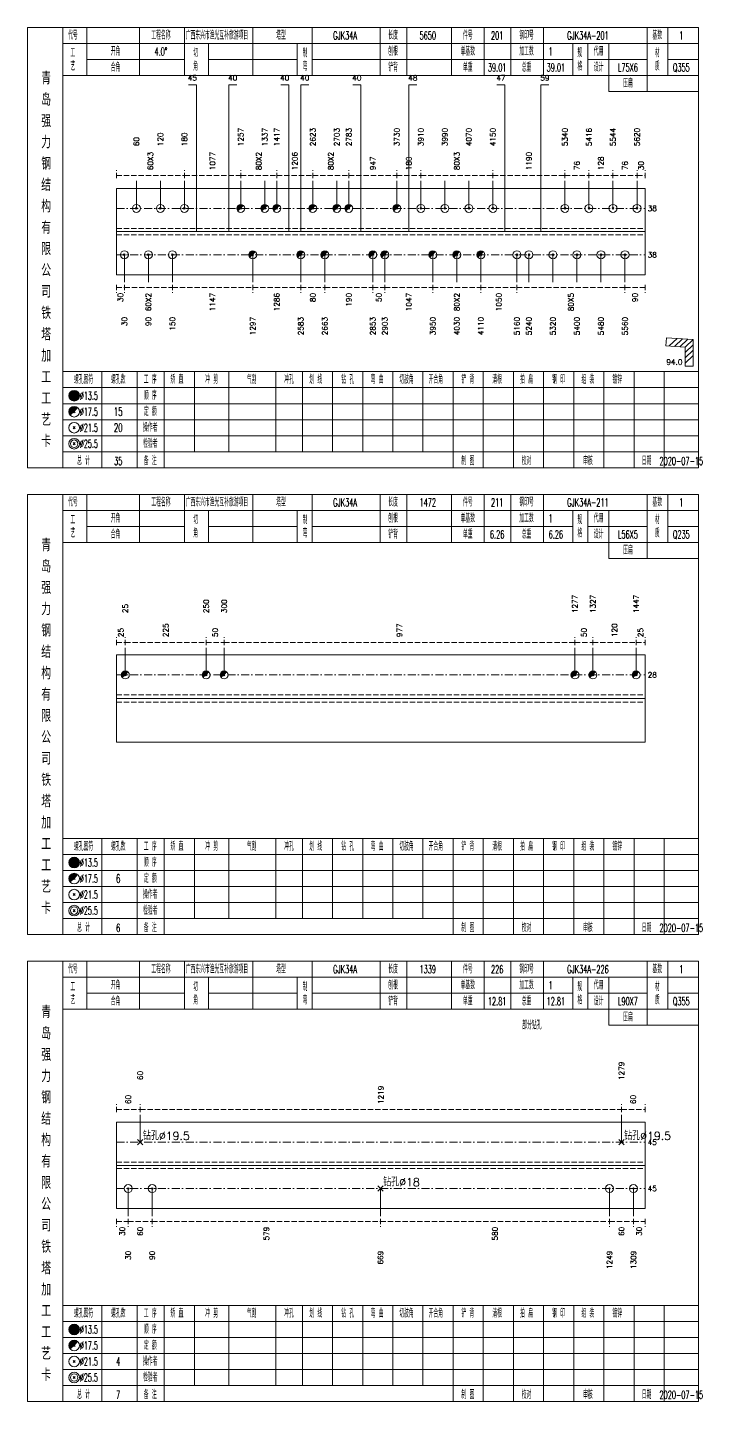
# Model space of a CAD drawing. Extents: x 0 to 2606, y -377 to 6479.
# Drawn here: x 523 to 776, y 5950 to 6465 of the extents above; entities that cross this region are included whole.
import ezdxf
from ezdxf.enums import TextEntityAlignment as Align

# ---------------------------------------------------------------- set-up
doc = ezdxf.new("R2010")
doc.units = 0
doc.header["$MEASUREMENT"] = 0
doc.linetypes.add('一点画线', pattern=[5.2, 3, -1, 0.2, -1])
doc.linetypes.add('虚线', pattern=[2.75, 2, -0.75])
doc.layers.get('0').update_dxf_attribs({"linetype": 'CONTINUOUS', "lineweight": 25})
for name, color, linetype, lineweight in [('1', 7, 'CONTINUOUS', 25), ('2', 7, 'CONTINUOUS', 25), ('4', 7, 'CONTINUOUS', 25)]:
    doc.layers.add(name, color=color, linetype=linetype, lineweight=lineweight)
doc.styles.get("Standard").update_dxf_attribs({"font": 'simplex.shx', "width": 0.7, "height": 3, "bigfont": 'gbhzfs.shx'})

msp = doc.modelspace()

# ---------------------------------------------------------------- linework, layer by layer
at = {"color": 8, "linetype": '虚线', "lineweight": 9}
for p, q in [((556.1, 6408.5), (556.1, 6411.5)), ((556.1, 6409.5), (581.6, 6409.5)), ((581.6, 6408.5), (581.6, 6411.5)), ((581.6, 6408.5), (581.6, 6411.5)), ((581.6, 6409.5), (602.7, 6409.5)), ((602.7, 6408.5), (602.7, 6411.5)), ((602.7, 6408.5), (602.7, 6411.5)), ((602.7, 6409.5), (616.2, 6409.5)), ((616.2, 6408.5), (616.2, 6411.5)), ((616.2, 6408.5), (616.2, 6411.5)), ((616.2, 6409.5), (629.7, 6409.5)), ((629.7, 6408.5), (629.7, 6411.5)), ((629.7, 6408.5), (629.7, 6411.5)), ((629.7, 6409.5), (643.2, 6409.5)), ((643.2, 6408.5), (643.2, 6411.5)), ((643.2, 6408.5), (643.2, 6411.5)), ((643.2, 6409.5), (661.2, 6409.5)), ((661.2, 6408.5), (661.2, 6411.5)), ((661.2, 6408.5), (661.2, 6411.5)), ((661.2, 6409.5), (670.2, 6409.5)), ((670.2, 6408.5), (670.2, 6411.5)), ((670.2, 6408.5), (670.2, 6411.5)), ((670.2, 6409.5), (697.2, 6409.5)), ((697.2, 6408.5), (697.2, 6411.5)), ((697.2, 6408.5), (697.2, 6411.5)), ((697.2, 6409.5), (724.2, 6409.5)), ((724.2, 6408.5), (724.2, 6411.5)), ((724.2, 6408.5), (724.2, 6411.5)), ((724.2, 6409.5), (733.2, 6409.5)), ((733.2, 6408.5), (733.2, 6411.5)), ((733.2, 6408.5), (733.2, 6411.5)), ((733.2, 6409.5), (742.2, 6409.5)), ((742.2, 6408.5), (742.2, 6411.5)), ((742.2, 6408.5), (742.2, 6411.5)), ((742.2, 6409.5), (751.2, 6409.5)), ((751.2, 6408.5), (751.2, 6411.5)), ((751.2, 6408.5), (751.2, 6411.5)), ((751.2, 6409.5), (754.2, 6409.5)), ((754.2, 6408.5), (754.2, 6411.5)), ((556.1, 6368.5), (556.1, 6365.5)), ((556.1, 6367.5), (559.1, 6367.5)), ((559.1, 6368.5), (559.1, 6365.5)), ((559.1, 6368.5), (559.1, 6365.5)), ((559.1, 6367.5), (577.1, 6367.5)), ((577.1, 6368.5), (577.1, 6365.5)), ((577.1, 6368.5), (577.1, 6365.5)), ((577.1, 6367.5), (607.2, 6367.5)), ((607.2, 6368.5), (607.2, 6365.5)), ((607.2, 6368.5), (607.2, 6365.5)), ((607.2, 6367.5), (625.2, 6367.5)), ((625.2, 6368.5), (625.2, 6365.5)), ((625.2, 6368.5), (625.2, 6365.5)), ((625.2, 6367.5), (634.2, 6367.5)), ((634.2, 6368.5), (634.2, 6365.5)), ((634.2, 6368.5), (634.2, 6365.5)), ((634.2, 6367.5), (652.2, 6367.5)), ((652.2, 6368.5), (652.2, 6365.5)), ((652.2, 6368.5), (652.2, 6365.5)), ((652.2, 6367.5), (656.7, 6367.5)), ((656.7, 6368.5), (656.7, 6365.5)), ((656.7, 6368.5), (656.7, 6365.5)), ((656.7, 6367.5), (674.7, 6367.5)), ((674.7, 6368.5), (674.7, 6365.5)), ((674.7, 6368.5), (674.7, 6365.5)), ((674.7, 6367.5), (692.7, 6367.5)), ((692.7, 6368.5), (692.7, 6365.5)), ((692.7, 6368.5), (692.7, 6365.5)), ((692.7, 6367.5), (706.2, 6367.5)), ((706.2, 6368.5), (706.2, 6365.5)), ((706.2, 6368.5), (706.2, 6365.5)), ((706.2, 6367.5), (746.7, 6367.5)), ((746.7, 6368.5), (746.7, 6365.5)), ((746.7, 6368.5), (746.7, 6365.5)), ((746.7, 6367.5), (754.2, 6367.5)), ((754.2, 6368.5), (754.2, 6365.5)), ((556.1, 6233.5), (556.1, 6236.5)), ((556.1, 6234.5), (559.46, 6234.5)), ((559.46, 6233.5), (559.46, 6236.5)), ((559.46, 6233.5), (559.46, 6236.5)), ((559.46, 6234.5), (589.74, 6234.5)), ((589.74, 6233.5), (589.74, 6236.5)), ((589.74, 6233.5), (589.74, 6236.5)), ((589.74, 6234.5), (596.47, 6234.5)), ((596.47, 6233.5), (596.47, 6236.5)), ((596.47, 6233.5), (596.47, 6236.5)), ((596.47, 6234.5), (727.96, 6234.5)), ((727.96, 6233.5), (727.96, 6236.5)), ((727.96, 6233.5), (727.96, 6236.5)), ((727.96, 6234.5), (734.69, 6234.5)), ((734.69, 6233.5), (734.69, 6236.5)), ((734.69, 6233.5), (734.69, 6236.5)), ((734.69, 6234.5), (750.84, 6234.5)), ((750.84, 6233.5), (750.84, 6236.5)), ((750.84, 6233.5), (750.84, 6236.5)), ((750.84, 6234.5), (754.2, 6234.5)), ((754.2, 6233.5), (754.2, 6236.5)), ((556.1, 6058.5), (556.1, 6061.5)), ((556.1, 6059.5), (565.04, 6059.5)), ((565.04, 6058.5), (565.04, 6061.5)), ((565.04, 6058.5), (565.04, 6061.5)), ((565.04, 6059.5), (745.38, 6059.5)), ((745.38, 6058.5), (745.38, 6061.5)), ((745.38, 6058.5), (745.38, 6061.5)), ((745.38, 6059.5), (754.2, 6059.5)), ((754.2, 6058.5), (754.2, 6061.5)), ((556.1, 6018.5), (556.1, 6015.5)), ((556.1, 6017.5), (560.54, 6017.5)), ((560.54, 6018.5), (560.54, 6015.5)), ((560.54, 6018.5), (560.54, 6015.5)), ((560.54, 6017.5), (569.54, 6017.5)), ((569.54, 6018.5), (569.54, 6015.5)), ((569.54, 6018.5), (569.54, 6015.5)), ((569.54, 6017.5), (655.08, 6017.5)), ((655.08, 6018.5), (655.08, 6015.5)), ((655.08, 6018.5), (655.08, 6015.5)), ((655.08, 6017.5), (740.88, 6017.5)), ((740.88, 6018.5), (740.88, 6015.5)), ((740.88, 6018.5), (740.88, 6015.5)), ((740.88, 6017.5), (749.88, 6017.5)), ((749.88, 6018.5), (749.88, 6015.5)), ((749.88, 6018.5), (749.88, 6015.5)), ((749.88, 6017.5), (754.2, 6017.5)), ((754.2, 6018.5), (754.2, 6015.5))]:
    msp.add_line(p, q, dxfattribs=at)
at = {"color": 7, "linetype": 'Continuous', "lineweight": 13}
for p, q in [((563.6, 6397.2), (563.6, 6407.5)), ((572.6, 6397.2), (572.6, 6407.5)), ((581.6, 6397.2), (581.6, 6407.5)), ((602.7, 6397.2), (602.7, 6407.5)), ((611.7, 6397.2), (611.7, 6407.5)), ((616.2, 6397.2), (616.2, 6407.5)), ((629.7, 6397.2), (629.7, 6407.5)), ((638.7, 6397.2), (638.7, 6407.5)), ((643.2, 6397.2), (643.2, 6407.5)), ((661.2, 6397.2), (661.2, 6407.5)), ((670.2, 6397.2), (670.2, 6407.5)), ((679.2, 6397.2), (679.2, 6407.5)), ((688.2, 6397.2), (688.2, 6407.5)), ((697.2, 6397.2), (697.2, 6407.5)), ((724.2, 6397.2), (724.2, 6407.5)), ((733.2, 6397.2), (733.2, 6407.5)), ((742.2, 6397.2), (742.2, 6407.5)), ((751.2, 6397.2), (751.2, 6407.5)), ((563.3, 6396.9), (563.9, 6397.5)), ((563.9, 6396.9), (563.3, 6397.5)), ((572.3, 6396.9), (572.9, 6397.5)), ((572.9, 6396.9), (572.3, 6397.5)), ((581.3, 6396.9), (581.9, 6397.5)), ((581.9, 6396.9), (581.3, 6397.5)), ((669.9, 6396.9), (670.5, 6397.5)), ((670.5, 6396.9), (669.9, 6397.5)), ((678.9, 6396.9), (679.5, 6397.5)), ((679.5, 6396.9), (678.9, 6397.5)), ((687.9, 6396.9), (688.5, 6397.5)), ((688.5, 6396.9), (687.9, 6397.5)), ((696.9, 6396.9), (697.5, 6397.5)), ((697.5, 6396.9), (696.9, 6397.5)), ((723.9, 6396.9), (724.5, 6397.5)), ((724.5, 6396.9), (723.9, 6397.5)), ((732.9, 6396.9), (733.5, 6397.5)), ((733.5, 6396.9), (732.9, 6397.5)), ((741.9, 6396.9), (742.5, 6397.5)), ((742.5, 6396.9), (741.9, 6397.5)), ((750.9, 6396.9), (751.5, 6397.5)), ((751.5, 6396.9), (750.9, 6397.5)), ((559.1, 6379.8), (559.1, 6369.5)), ((568.1, 6379.8), (568.1, 6369.5)), ((577.1, 6379.8), (577.1, 6369.5)), ((607.2, 6379.8), (607.2, 6369.5)), ((625.2, 6379.8), (625.2, 6369.5)), ((634.2, 6379.8), (634.2, 6369.5)), ((652.2, 6379.8), (652.2, 6369.5)), ((656.7, 6379.8), (656.7, 6369.5)), ((674.7, 6379.8), (674.7, 6369.5)), ((683.7, 6379.8), (683.7, 6369.5)), ((692.7, 6379.8), (692.7, 6369.5)), ((706.2, 6379.8), (706.2, 6369.5)), ((710.7, 6379.8), (710.7, 6369.5)), ((719.7, 6379.8), (719.7, 6369.5)), ((728.7, 6379.8), (728.7, 6369.5)), ((737.7, 6379.8), (737.7, 6369.5)), ((746.7, 6379.8), (746.7, 6369.5)), ((559.46, 6222.34), (559.46, 6232.5)), ((589.74, 6222.34), (589.74, 6232.5)), ((596.47, 6222.34), (596.47, 6232.5)), ((727.96, 6222.34), (727.96, 6232.5)), ((734.69, 6222.34), (734.69, 6232.5)), ((750.84, 6222.34), (750.84, 6232.5)), ((565.04, 6047.17), (565.04, 6057.5)), ((745.38, 6047.17), (745.38, 6057.5)), ((564.04, 6046.17), (566.04, 6048.17)), ((564.04, 6048.17), (566.04, 6046.17)), ((744.38, 6046.17), (746.38, 6048.17)), ((744.38, 6048.17), (746.38, 6046.17)), ((560.54, 6029.83), (560.54, 6019.5)), ((569.54, 6029.83), (569.54, 6019.5)), ((655.08, 6029.83), (655.08, 6019.5)), ((740.88, 6029.83), (740.88, 6019.5)), ((749.88, 6029.83), (749.88, 6019.5))]:
    msp.add_line(p, q, dxfattribs=at)
at = {"color": 7, "linetype": 'Continuous', "lineweight": 18}
for p, q in [((556.1, 6404.7), (556.1, 6372.3)), ((556.1, 6404.7), (754.2, 6404.7)), ((754.2, 6404.7), (754.2, 6372.3)), ((556.1, 6388.5), (754.2, 6388.5)), ((556.1, 6229.84), (556.1, 6197.16)), ((556.1, 6229.84), (754.2, 6229.84)), ((754.2, 6229.84), (754.2, 6197.16)), ((556.1, 6213.5), (754.2, 6213.5)), ((556.1, 6054.67), (556.1, 6022.33)), ((556.1, 6054.67), (754.2, 6054.67)), ((754.2, 6054.67), (754.2, 6022.33)), ((556.1, 6038.5), (754.2, 6038.5))]:
    msp.add_line(p, q, dxfattribs=at)
at = {"color": 3, "linetype": '一点画线', "lineweight": 13}
for p, q in [((556.1, 6397.2), (754.2, 6397.2)), ((556.1, 6379.8), (754.2, 6379.8)), ((556.1, 6222.34), (754.2, 6222.34)), ((556.1, 6047.17), (754.2, 6047.17)), ((556.1, 6029.83), (754.2, 6029.83))]:
    msp.add_line(p, q, dxfattribs=at)
at = {"color": 7, "linetype": 'Continuous', "lineweight": 0}
for p, q in [((602.4, 6396.9), (603, 6397.5)), ((602.4, 6397.5), (603, 6396.9)), ((611.4, 6396.9), (612, 6397.5)), ((611.4, 6397.5), (612, 6396.9)), ((615.9, 6396.9), (616.5, 6397.5)), ((615.9, 6397.5), (616.5, 6396.9)), ((629.4, 6396.9), (630, 6397.5)), ((629.4, 6397.5), (630, 6396.9)), ((638.4, 6396.9), (639, 6397.5)), ((638.4, 6397.5), (639, 6396.9)), ((642.9, 6396.9), (643.5, 6397.5)), ((642.9, 6397.5), (643.5, 6396.9)), ((660.9, 6396.9), (661.5, 6397.5)), ((660.9, 6397.5), (661.5, 6396.9)), ((559.16, 6222.04), (559.76, 6222.64)), ((559.16, 6222.64), (559.76, 6222.04)), ((589.44, 6222.04), (590.04, 6222.64)), ((589.44, 6222.64), (590.04, 6222.04)), ((596.17, 6222.04), (596.77, 6222.64)), ((596.17, 6222.64), (596.77, 6222.04)), ((727.66, 6222.04), (728.26, 6222.64)), ((727.66, 6222.64), (728.26, 6222.04)), ((734.39, 6222.04), (734.99, 6222.64)), ((734.39, 6222.64), (734.99, 6222.04)), ((750.54, 6222.04), (751.14, 6222.64)), ((750.54, 6222.64), (751.14, 6222.04))]:
    msp.add_line(p, q, dxfattribs=at)
at = {"color": 1, "linetype": '虚线', "lineweight": 18}
for p, q in [((556.1, 6389.7), (754.2, 6389.7)), ((556.1, 6387.3), (754.2, 6387.3)), ((556.1, 6214.84), (754.2, 6214.84)), ((556.1, 6212.16), (754.2, 6212.16)), ((556.1, 6039.67), (754.2, 6039.67)), ((556.1, 6037.33), (754.2, 6037.33))]:
    msp.add_line(p, q, dxfattribs=at)
at = {"color": 7, "linetype": 'Continuous', "lineweight": 13}
for centre in [(563.6, 6397.2), (572.6, 6397.2), (581.6, 6397.2), (602.7, 6397.2), (611.7, 6397.2), (616.2, 6397.2), (629.7, 6397.2), (638.7, 6397.2), (643.2, 6397.2), (661.2, 6397.2), (670.2, 6397.2), (679.2, 6397.2), (688.2, 6397.2), (697.2, 6397.2), (724.2, 6397.2), (733.2, 6397.2), (742.2, 6397.2), (751.2, 6397.2), (559.46, 6222.34), (589.74, 6222.34), (596.47, 6222.34), (727.96, 6222.34), (734.69, 6222.34), (750.84, 6222.34)]:
    msp.add_circle(centre, 1.5, dxfattribs=at)
for centre, radius in [((602.7, 6397.2), 1.35), ((602.7, 6397.2), 1.2), ((602.7, 6397.2), 1.05), ((602.7, 6397.2), 0.9), ((602.7, 6397.2), 0.75), ((602.7, 6397.2), 0.6), ((602.7, 6397.2), 0.45), ((602.7, 6397.2), 0.3), ((602.7, 6397.2), 0.15), ((611.7, 6397.2), 1.35), ((611.7, 6397.2), 1.2), ((611.7, 6397.2), 1.05), ((611.7, 6397.2), 0.9), ((611.7, 6397.2), 0.75), ((611.7, 6397.2), 0.6), ((611.7, 6397.2), 0.45), ((611.7, 6397.2), 0.3), ((611.7, 6397.2), 0.15), ((616.2, 6397.2), 1.35), ((616.2, 6397.2), 1.2), ((616.2, 6397.2), 1.05), ((616.2, 6397.2), 0.9), ((616.2, 6397.2), 0.75), ((616.2, 6397.2), 0.6), ((616.2, 6397.2), 0.45), ((616.2, 6397.2), 0.3), ((616.2, 6397.2), 0.15), ((629.7, 6397.2), 1.35), ((629.7, 6397.2), 1.2), ((629.7, 6397.2), 1.05), ((629.7, 6397.2), 0.9), ((629.7, 6397.2), 0.75), ((629.7, 6397.2), 0.6), ((629.7, 6397.2), 0.45), ((629.7, 6397.2), 0.3), ((629.7, 6397.2), 0.15), ((638.7, 6397.2), 1.35), ((638.7, 6397.2), 1.2), ((638.7, 6397.2), 1.05), ((638.7, 6397.2), 0.9), ((638.7, 6397.2), 0.75), ((638.7, 6397.2), 0.6), ((638.7, 6397.2), 0.45), ((638.7, 6397.2), 0.3), ((638.7, 6397.2), 0.15), ((643.2, 6397.2), 1.35), ((643.2, 6397.2), 1.2), ((643.2, 6397.2), 1.05), ((643.2, 6397.2), 0.9), ((643.2, 6397.2), 0.75), ((643.2, 6397.2), 0.6), ((643.2, 6397.2), 0.45), ((643.2, 6397.2), 0.3), ((643.2, 6397.2), 0.15), ((661.2, 6397.2), 1.35), ((661.2, 6397.2), 1.2), ((661.2, 6397.2), 1.05), ((661.2, 6397.2), 0.9), ((661.2, 6397.2), 0.75), ((661.2, 6397.2), 0.6), ((661.2, 6397.2), 0.45), ((661.2, 6397.2), 0.3), ((661.2, 6397.2), 0.15), ((559.46, 6222.34), 1.35), ((559.46, 6222.34), 1.2), ((559.46, 6222.34), 1.05), ((559.46, 6222.34), 0.9), ((559.46, 6222.34), 0.75), ((559.46, 6222.34), 0.6), ((559.46, 6222.34), 0.45), ((559.46, 6222.34), 0.3), ((559.46, 6222.34), 0.15), ((589.74, 6222.34), 1.35), ((589.74, 6222.34), 1.2), ((589.74, 6222.34), 1.05), ((589.74, 6222.34), 0.9), ((589.74, 6222.34), 0.75), ((589.74, 6222.34), 0.6), ((589.74, 6222.34), 0.45), ((589.74, 6222.34), 0.3), ((589.74, 6222.34), 0.15), ((596.47, 6222.34), 1.35), ((596.47, 6222.34), 1.2), ((596.47, 6222.34), 1.05), ((596.47, 6222.34), 0.9), ((596.47, 6222.34), 0.75), ((596.47, 6222.34), 0.6), ((596.47, 6222.34), 0.45), ((596.47, 6222.34), 0.3), ((596.47, 6222.34), 0.15), ((727.96, 6222.34), 1.35), ((727.96, 6222.34), 1.2), ((727.96, 6222.34), 1.05), ((727.96, 6222.34), 0.9), ((727.96, 6222.34), 0.75), ((727.96, 6222.34), 0.6), ((727.96, 6222.34), 0.45), ((727.96, 6222.34), 0.3), ((727.96, 6222.34), 0.15), ((734.69, 6222.34), 1.35), ((734.69, 6222.34), 1.2), ((734.69, 6222.34), 1.05), ((734.69, 6222.34), 0.9), ((734.69, 6222.34), 0.75), ((734.69, 6222.34), 0.6), ((734.69, 6222.34), 0.45), ((734.69, 6222.34), 0.3), ((734.69, 6222.34), 0.15), ((750.84, 6222.34), 1.35), ((750.84, 6222.34), 1.2), ((750.84, 6222.34), 1.05), ((750.84, 6222.34), 0.9), ((750.84, 6222.34), 0.75), ((750.84, 6222.34), 0.6), ((750.84, 6222.34), 0.45), ((750.84, 6222.34), 0.3), ((750.84, 6222.34), 0.15)]:
    msp.add_arc(centre, radius, 45, 225, dxfattribs=at)
at = {"layer": '1', "color": 7, "linetype": 'Continuous', "lineweight": 13}
for p, q in [((558.8, 6379.5), (559.4, 6380.1)), ((559.4, 6379.5), (558.8, 6380.1)), ((567.8, 6379.5), (568.4, 6380.1)), ((568.4, 6379.5), (567.8, 6380.1)), ((576.8, 6379.5), (577.4, 6380.1)), ((577.4, 6379.5), (576.8, 6380.1)), ((705.9, 6379.5), (706.5, 6380.1)), ((706.5, 6379.5), (705.9, 6380.1)), ((710.4, 6379.5), (711, 6380.1)), ((711, 6379.5), (710.4, 6380.1)), ((719.4, 6379.5), (720, 6380.1)), ((720, 6379.5), (719.4, 6380.1)), ((728.4, 6379.5), (729, 6380.1)), ((729, 6379.5), (728.4, 6380.1)), ((737.4, 6379.5), (738, 6380.1)), ((738, 6379.5), (737.4, 6380.1)), ((746.4, 6379.5), (747, 6380.1)), ((747, 6379.5), (746.4, 6380.1)), ((654.08, 6028.83), (656.08, 6030.83)), ((654.08, 6030.83), (656.08, 6028.83)), ((560.24, 6029.53), (560.84, 6030.13)), ((560.84, 6029.53), (560.24, 6030.13)), ((569.24, 6029.53), (569.84, 6030.13)), ((569.84, 6029.53), (569.24, 6030.13)), ((740.58, 6029.53), (741.18, 6030.13)), ((741.18, 6029.53), (740.58, 6030.13)), ((749.58, 6029.53), (750.18, 6030.13)), ((750.18, 6029.53), (749.58, 6030.13))]:
    msp.add_line(p, q, dxfattribs=at)
at = {"layer": '1', "color": 7, "linetype": 'Continuous', "lineweight": 0}
for p, q in [((606.9, 6379.5), (607.5, 6380.1)), ((606.9, 6380.1), (607.5, 6379.5)), ((624.9, 6379.5), (625.5, 6380.1)), ((624.9, 6380.1), (625.5, 6379.5)), ((633.9, 6379.5), (634.5, 6380.1)), ((633.9, 6380.1), (634.5, 6379.5)), ((651.9, 6379.5), (652.5, 6380.1)), ((651.9, 6380.1), (652.5, 6379.5)), ((656.4, 6379.5), (657, 6380.1)), ((656.4, 6380.1), (657, 6379.5)), ((674.4, 6379.5), (675, 6380.1)), ((674.4, 6380.1), (675, 6379.5)), ((683.4, 6379.5), (684, 6380.1)), ((683.4, 6380.1), (684, 6379.5)), ((692.4, 6379.5), (693, 6380.1)), ((692.4, 6380.1), (693, 6379.5))]:
    msp.add_line(p, q, dxfattribs=at)
at = {"layer": '1', "color": 7, "linetype": 'Continuous', "lineweight": 18}
for p, q in [((556.1, 6372.3), (754.2, 6372.3)), ((556.1, 6197.16), (754.2, 6197.16)), ((556.1, 6022.33), (754.2, 6022.33))]:
    msp.add_line(p, q, dxfattribs=at)
at = {"layer": '1', "color": 7, "linetype": 'Continuous', "lineweight": 13}
for centre in [(559.1, 6379.8), (568.1, 6379.8), (577.1, 6379.8), (607.2, 6379.8), (625.2, 6379.8), (634.2, 6379.8), (652.2, 6379.8), (656.7, 6379.8), (674.7, 6379.8), (683.7, 6379.8), (692.7, 6379.8), (706.2, 6379.8), (710.7, 6379.8), (719.7, 6379.8), (728.7, 6379.8), (737.7, 6379.8), (746.7, 6379.8), (560.54, 6029.83), (569.54, 6029.83), (740.88, 6029.83), (749.88, 6029.83)]:
    msp.add_circle(centre, 1.5, dxfattribs=at)
for centre, radius in [((607.2, 6379.8), 1.35), ((607.2, 6379.8), 1.2), ((607.2, 6379.8), 1.05), ((625.2, 6379.8), 1.35), ((625.2, 6379.8), 1.2), ((625.2, 6379.8), 1.05), ((634.2, 6379.8), 1.35), ((634.2, 6379.8), 1.2), ((634.2, 6379.8), 1.05), ((652.2, 6379.8), 1.35), ((652.2, 6379.8), 1.2), ((652.2, 6379.8), 1.05), ((656.7, 6379.8), 1.35), ((656.7, 6379.8), 1.2), ((656.7, 6379.8), 1.05), ((674.7, 6379.8), 1.35), ((674.7, 6379.8), 1.2), ((674.7, 6379.8), 1.05), ((683.7, 6379.8), 1.35), ((683.7, 6379.8), 1.2), ((683.7, 6379.8), 1.05), ((692.7, 6379.8), 1.35), ((692.7, 6379.8), 1.2), ((692.7, 6379.8), 1.05), ((607.2, 6379.8), 0.9), ((607.2, 6379.8), 0.75), ((607.2, 6379.8), 0.6), ((607.2, 6379.8), 0.45), ((607.2, 6379.8), 0.3), ((607.2, 6379.8), 0.15), ((625.2, 6379.8), 0.9), ((625.2, 6379.8), 0.75), ((625.2, 6379.8), 0.6), ((625.2, 6379.8), 0.45), ((625.2, 6379.8), 0.3), ((625.2, 6379.8), 0.15), ((634.2, 6379.8), 0.9), ((634.2, 6379.8), 0.75), ((634.2, 6379.8), 0.6), ((634.2, 6379.8), 0.45), ((634.2, 6379.8), 0.3), ((634.2, 6379.8), 0.15), ((652.2, 6379.8), 0.9), ((652.2, 6379.8), 0.75), ((652.2, 6379.8), 0.6), ((652.2, 6379.8), 0.45), ((652.2, 6379.8), 0.3), ((652.2, 6379.8), 0.15), ((656.7, 6379.8), 0.9), ((656.7, 6379.8), 0.75), ((656.7, 6379.8), 0.6), ((656.7, 6379.8), 0.45), ((656.7, 6379.8), 0.3), ((656.7, 6379.8), 0.15), ((674.7, 6379.8), 0.9), ((674.7, 6379.8), 0.75), ((674.7, 6379.8), 0.6), ((674.7, 6379.8), 0.45), ((674.7, 6379.8), 0.3), ((674.7, 6379.8), 0.15), ((683.7, 6379.8), 0.9), ((683.7, 6379.8), 0.75), ((683.7, 6379.8), 0.6), ((683.7, 6379.8), 0.45), ((683.7, 6379.8), 0.3), ((683.7, 6379.8), 0.15), ((692.7, 6379.8), 0.9), ((692.7, 6379.8), 0.75), ((692.7, 6379.8), 0.6), ((692.7, 6379.8), 0.45), ((692.7, 6379.8), 0.3), ((692.7, 6379.8), 0.15)]:
    msp.add_arc(centre, radius, 45, 225, dxfattribs=at)
at = {"layer": '2', "color": 7, "linetype": 'Continuous', "lineweight": 13}
for p, q in [((586.1, 6443.5), (583.1, 6443.5)), ((586.1, 6388.5), (586.1, 6443.5)), ((598.2, 6388.5), (598.2, 6443.5)), ((598.2, 6443.5), (601.2, 6443.5)), ((620.7, 6443.5), (617.7, 6443.5)), ((620.7, 6388.5), (620.7, 6443.5)), ((625.2, 6388.5), (625.2, 6443.5)), ((625.2, 6443.5), (628.2, 6443.5)), ((647.7, 6443.5), (644.7, 6443.5)), ((647.7, 6388.5), (647.7, 6443.5)), ((665.7, 6388.5), (665.7, 6443.5)), ((665.7, 6443.5), (668.7, 6443.5)), ((701.7, 6443.5), (698.7, 6443.5)), ((701.7, 6388.5), (701.7, 6443.5)), ((715.2, 6388.5), (715.2, 6443.5)), ((715.2, 6443.5), (718.2, 6443.5)), ((762.22, 6348.7), (762.02, 6345.7)), ((762.02, 6345.7), (769.2, 6345.2)), ((772.2, 6348), (762.22, 6348.7)), ((763.21, 6345.62), (766.21, 6348.42)), ((765.21, 6345.48), (768.21, 6348.28)), ((767.2, 6345.34), (770.2, 6348.14)), ((769.2, 6345.2), (772.2, 6348)), ((769.2, 6343.2), (772.2, 6346)), ((769.2, 6345.2), (769.2, 6338)), ((772.2, 6338), (772.2, 6348)), ((769.2, 6341.2), (772.2, 6344)), ((769.2, 6339.2), (772.2, 6342)), ((769.2, 6338), (772.2, 6338))]:
    msp.add_line(p, q, dxfattribs=at)
at = {"layer": '4', "color": 1, "linetype": 'Continuous', "lineweight": 18}
for p, q in [((536.1, 6300), (536.1, 6465)), ((545, 6447), (545, 6465)), ((564.8, 6447), (564.8, 6465)), ((581.6, 6447), (581.6, 6465)), ((607.2, 6447), (607.2, 6465)), ((629.5, 6447), (629.5, 6465)), ((655, 6447), (655, 6465)), ((665, 6447), (665, 6465)), ((681.7, 6447), (681.7, 6465)), ((693.9, 6447), (693.9, 6465)), ((703.9, 6447), (703.9, 6465)), ((716.1, 6447), (716.1, 6465)), ((755, 6441), (755, 6465)), ((762.8, 6447), (762.8, 6465)), ((536.1, 6459), (774.2, 6459)), ((590.6, 6447), (590.6, 6459)), ((623.9, 6447), (623.9, 6459)), ((727.2, 6447), (727.2, 6459)), ((732.8, 6447), (732.8, 6459)), ((740.6, 6441), (740.6, 6459)), ((545, 6453), (581.6, 6453)), ((590.6, 6453), (623.9, 6453)), ((629.5, 6453), (727.2, 6453)), ((732.8, 6453), (755, 6453)), ((762.8, 6453), (774.2, 6453)), ((536.1, 6447), (774.2, 6447)), ((740.6, 6441), (774.2, 6441)), ((536.1, 6336), (774.2, 6336)), ((550.6, 6300), (550.6, 6336)), ((563.9, 6300), (563.9, 6336)), ((574, 6300), (574, 6336)), ((585.4, 6306), (585.4, 6336)), ((598.3, 6306), (598.3, 6336)), ((615.9, 6306), (615.9, 6336)), ((625.8, 6306), (625.8, 6336)), ((637.1, 6306), (637.1, 6336)), ((648.4, 6306), (648.4, 6336)), ((659.7, 6306), (659.7, 6336)), ((670.9, 6306), (670.9, 6336)), ((682.3, 6306), (682.3, 6336)), ((693.6, 6306), (693.6, 6336)), ((704.9, 6306), (704.9, 6336)), ((716.2, 6306), (716.2, 6336)), ((727.5, 6306), (727.5, 6336)), ((738.8, 6306), (738.8, 6336)), ((750.1, 6306), (750.1, 6336)), ((761.4, 6306), (761.4, 6336)), ((536.1, 6330), (774.2, 6330)), ((536.1, 6324), (774.2, 6324)), ((536.1, 6318), (774.2, 6318)), ((536.1, 6312), (774.2, 6312)), ((536.1, 6306), (774.2, 6306)), ((682.3, 6300), (682.3, 6306)), ((693.6, 6300), (693.6, 6306)), ((704.9, 6300), (704.9, 6306)), ((716.2, 6300), (716.2, 6306)), ((727.5, 6300), (727.5, 6306)), ((738.8, 6300), (738.8, 6306)), ((750.1, 6300), (750.1, 6306)), ((761.4, 6300), (761.4, 6306)), ((536.1, 6125), (536.1, 6290)), ((545, 6272), (545, 6290)), ((564.8, 6272), (564.8, 6290)), ((581.6, 6272), (581.6, 6290)), ((607.2, 6272), (607.2, 6290)), ((629.5, 6272), (629.5, 6290)), ((655, 6272), (655, 6290)), ((665, 6272), (665, 6290)), ((681.7, 6272), (681.7, 6290)), ((693.9, 6272), (693.9, 6290)), ((703.9, 6272), (703.9, 6290)), ((716.1, 6272), (716.1, 6290)), ((755, 6266), (755, 6290)), ((762.8, 6272), (762.8, 6290)), ((536.1, 6284), (774.2, 6284)), ((590.6, 6272), (590.6, 6284)), ((623.9, 6272), (623.9, 6284)), ((727.2, 6272), (727.2, 6284)), ((732.8, 6272), (732.8, 6284)), ((740.6, 6266), (740.6, 6284)), ((545, 6278), (581.6, 6278)), ((590.6, 6278), (623.9, 6278)), ((629.5, 6278), (727.2, 6278)), ((732.8, 6278), (755, 6278)), ((762.8, 6278), (774.2, 6278)), ((536.1, 6272), (774.2, 6272)), ((740.6, 6266), (774.2, 6266)), ((536.1, 6161), (774.2, 6161)), ((550.6, 6125), (550.6, 6161)), ((563.9, 6125), (563.9, 6161)), ((574, 6125), (574, 6161)), ((585.4, 6131), (585.4, 6161)), ((598.3, 6131), (598.3, 6161)), ((615.9, 6131), (615.9, 6161)), ((625.8, 6131), (625.8, 6161)), ((637.1, 6131), (637.1, 6161)), ((648.4, 6131), (648.4, 6161)), ((659.7, 6131), (659.7, 6161)), ((670.9, 6131), (670.9, 6161)), ((682.3, 6131), (682.3, 6161)), ((693.6, 6131), (693.6, 6161)), ((704.9, 6131), (704.9, 6161)), ((716.2, 6131), (716.2, 6161)), ((727.5, 6131), (727.5, 6161)), ((738.8, 6131), (738.8, 6161)), ((750.1, 6131), (750.1, 6161)), ((761.4, 6131), (761.4, 6161)), ((536.1, 6155), (774.2, 6155)), ((536.1, 6149), (774.2, 6149)), ((536.1, 6143), (774.2, 6143)), ((536.1, 6137), (774.2, 6137)), ((536.1, 6131), (774.2, 6131)), ((682.3, 6125), (682.3, 6131)), ((693.6, 6125), (693.6, 6131)), ((704.9, 6125), (704.9, 6131)), ((716.2, 6125), (716.2, 6131)), ((727.5, 6125), (727.5, 6131)), ((738.8, 6125), (738.8, 6131)), ((750.1, 6125), (750.1, 6131)), ((761.4, 6125), (761.4, 6131)), ((536.1, 5950), (536.1, 6115)), ((545, 6097), (545, 6115)), ((564.8, 6097), (564.8, 6115)), ((581.6, 6097), (581.6, 6115)), ((607.2, 6097), (607.2, 6115)), ((629.5, 6097), (629.5, 6115)), ((655, 6097), (655, 6115)), ((665, 6097), (665, 6115)), ((681.7, 6097), (681.7, 6115)), ((693.9, 6097), (693.9, 6115)), ((703.9, 6097), (703.9, 6115)), ((716.1, 6097), (716.1, 6115)), ((755, 6091), (755, 6115)), ((762.8, 6097), (762.8, 6115)), ((536.1, 6109), (774.2, 6109)), ((590.6, 6097), (590.6, 6109)), ((623.9, 6097), (623.9, 6109)), ((727.2, 6097), (727.2, 6109)), ((732.8, 6097), (732.8, 6109)), ((740.6, 6091), (740.6, 6109)), ((545, 6103), (581.6, 6103)), ((590.6, 6103), (623.9, 6103)), ((629.5, 6103), (727.2, 6103)), ((732.8, 6103), (755, 6103)), ((762.8, 6103), (774.2, 6103)), ((536.1, 6097), (774.2, 6097)), ((740.6, 6091), (774.2, 6091)), ((536.1, 5986), (774.2, 5986)), ((550.6, 5950), (550.6, 5986)), ((563.9, 5950), (563.9, 5986)), ((574, 5950), (574, 5986)), ((585.4, 5956), (585.4, 5986)), ((598.3, 5956), (598.3, 5986)), ((615.9, 5956), (615.9, 5986)), ((625.8, 5956), (625.8, 5986)), ((637.1, 5956), (637.1, 5986)), ((648.4, 5956), (648.4, 5986)), ((659.7, 5956), (659.7, 5986)), ((670.9, 5956), (670.9, 5986)), ((682.3, 5956), (682.3, 5986)), ((693.6, 5956), (693.6, 5986)), ((704.9, 5956), (704.9, 5986)), ((716.2, 5956), (716.2, 5986)), ((727.5, 5956), (727.5, 5986)), ((738.8, 5956), (738.8, 5986)), ((750.1, 5956), (750.1, 5986)), ((761.4, 5956), (761.4, 5986)), ((536.1, 5980), (774.2, 5980)), ((536.1, 5974), (774.2, 5974)), ((536.1, 5968), (774.2, 5968)), ((536.1, 5962), (774.2, 5962)), ((536.1, 5956), (774.2, 5956)), ((682.3, 5950), (682.3, 5956)), ((693.6, 5950), (693.6, 5956)), ((704.9, 5950), (704.9, 5956)), ((716.2, 5950), (716.2, 5956)), ((727.5, 5950), (727.5, 5956)), ((738.8, 5950), (738.8, 5956)), ((750.1, 5950), (750.1, 5956)), ((761.4, 5950), (761.4, 5956))]:
    msp.add_line(p, q, dxfattribs=at)
at = {"layer": '4', "color": 7, "linetype": 'Continuous', "lineweight": 13}
for p, q in [((540.1, 6326.8), (540.5, 6327.2)), ((540.5, 6326.8), (540.1, 6327.2)), ((539.9, 6314.6), (540.7, 6315.4)), ((540.7, 6314.6), (539.9, 6315.4)), ((539.9, 6308.6), (540.7, 6309.4)), ((540.7, 6308.6), (539.9, 6309.4)), ((540.1, 6151.8), (540.5, 6152.2)), ((540.5, 6151.8), (540.1, 6152.2)), ((539.9, 6139.6), (540.7, 6140.4)), ((540.7, 6139.6), (539.9, 6140.4)), ((539.9, 6133.6), (540.7, 6134.4)), ((540.7, 6133.6), (539.9, 6134.4)), ((540.1, 5976.8), (540.5, 5977.2)), ((540.5, 5976.8), (540.1, 5977.2)), ((539.9, 5964.6), (540.7, 5965.4)), ((540.7, 5964.6), (539.9, 5965.4)), ((539.9, 5958.6), (540.7, 5959.4)), ((540.7, 5958.6), (539.9, 5959.4))]:
    msp.add_line(p, q, dxfattribs=at)
at = {"layer": '4', "color": 7, "linetype": 'Continuous', "lineweight": 0}
for p, q in [((539.9, 6320.6), (540.7, 6321.4)), ((539.9, 6321.4), (540.7, 6320.6)), ((539.9, 6145.6), (540.7, 6146.4)), ((539.9, 6146.4), (540.7, 6145.6)), ((539.9, 5970.6), (540.7, 5971.4)), ((539.9, 5971.4), (540.7, 5970.6))]:
    msp.add_line(p, q, dxfattribs=at)
at = {"layer": '4', "color": 1, "linetype": 'Continuous', "lineweight": 18}
for points in [[(522.8, 6465), (522.8, 6300), (774.2, 6300), (774.2, 6465)], [(522.8, 6290), (522.8, 6125), (774.2, 6125), (774.2, 6290)], [(522.8, 6115), (522.8, 5950), (774.2, 5950), (774.2, 6115)]]:
    msp.add_lwpolyline(points, close=True, dxfattribs=at)
at = {"layer": '4', "color": 7, "linetype": 'Continuous', "lineweight": 13}
for centre, radius in [((540.3, 6327), 2), ((540.3, 6327), 1.8), ((540.3, 6327), 1.6), ((540.3, 6327), 1.4), ((540.3, 6327), 1.2), ((540.3, 6327), 1), ((540.3, 6327), 0.8), ((540.3, 6327), 0.6), ((540.3, 6327), 0.4), ((540.3, 6327), 0.2), ((540.3, 6321), 2), ((540.3, 6315), 2), ((540.3, 6309), 2), ((540.3, 6309), 1.4), ((540.3, 6152), 2), ((540.3, 6152), 1.8), ((540.3, 6152), 1.6), ((540.3, 6152), 1.4), ((540.3, 6152), 1.2), ((540.3, 6152), 1), ((540.3, 6152), 0.8), ((540.3, 6152), 0.6), ((540.3, 6152), 0.4), ((540.3, 6152), 0.2), ((540.3, 6146), 2), ((540.3, 6140), 2), ((540.3, 6134), 2), ((540.3, 6134), 1.4), ((540.3, 5977), 2), ((540.3, 5977), 1.8), ((540.3, 5977), 1.6), ((540.3, 5977), 1.4), ((540.3, 5977), 1.2), ((540.3, 5977), 1), ((540.3, 5977), 0.8), ((540.3, 5977), 0.6), ((540.3, 5977), 0.4), ((540.3, 5977), 0.2), ((540.3, 5971), 2), ((540.3, 5965), 2), ((540.3, 5959), 2), ((540.3, 5959), 1.4)]:
    msp.add_circle(centre, radius, dxfattribs=at)
for centre, radius in [((540.3, 6321), 1.8), ((540.3, 6321), 1.6), ((540.3, 6321), 1.4), ((540.3, 6321), 1.2), ((540.3, 6321), 1), ((540.3, 6321), 0.8), ((540.3, 6321), 0.6), ((540.3, 6321), 0.4), ((540.3, 6321), 0.2), ((540.3, 6146), 1.8), ((540.3, 6146), 1.6), ((540.3, 6146), 1.4), ((540.3, 6146), 1.2), ((540.3, 6146), 1), ((540.3, 6146), 0.8), ((540.3, 6146), 0.6), ((540.3, 6146), 0.4), ((540.3, 6146), 0.2), ((540.3, 5971), 1.8), ((540.3, 5971), 1.6), ((540.3, 5971), 1.4), ((540.3, 5971), 1.2), ((540.3, 5971), 1), ((540.3, 5971), 0.8), ((540.3, 5971), 0.6), ((540.3, 5971), 0.4), ((540.3, 5971), 0.2)]:
    msp.add_arc(centre, radius, 45, 225, dxfattribs=at)

# ---------------------------------------------------------------- texts
at = {"color": 7, "linetype": 'Continuous', "lineweight": 13}
for s, p in [('60', (563.6, 6420.5)), ('120', (572.6, 6420.5)), ('180', (581.6, 6420.5)), ('1257', (602.7, 6420.5)), ('1337', (611.7, 6420.5)), ('1417', (616.2, 6420.5)), ('2623', (629.7, 6420.5)), ('2703', (638.7, 6420.5)), ('2783', (643.2, 6420.5)), ('3730', (661.2, 6420.5)), ('3910', (670.2, 6420.5)), ('3990', (679.2, 6420.5)), ('4070', (688.2, 6420.5)), ('4150', (697.2, 6420.5)), ('5340', (724.2, 6420.5)), ('5416', (733.2, 6420.5)), ('5544', (742.2, 6420.5)), ('5620', (751.2, 6420.5)), ('1277', (727.96, 6245.5)), ('1327', (734.69, 6245.5)), ('1447', (750.84, 6245.5)), ('25', (559.46, 6245.5)), ('250', (589.74, 6245.5)), ('300', (596.47, 6245.5)), ('1279', (745.38, 6070.5)), ('60', (565.04, 6070.5))]:
    msp.add_text(s, height=2, rotation=90, dxfattribs=at).set_placement(p, align=Align.MIDDLE_LEFT)
at = {"color": 8, "linetype": 'Continuous', "lineweight": 9}
for s, p in [('60X3', (568.85, 6411.5)), ('1077', (592.15, 6411.5)), ('80X2', (609.45, 6411.5)), ('1206', (622.95, 6411.5)), ('80X2', (636.45, 6411.5)), ('80X3', (683.7, 6411.5)), ('1190', (710.7, 6411.5)), ('947', (652.2, 6411.5)), ('180', (665.7, 6411.5)), ('76', (728.7, 6411.5)), ('128', (737.7, 6411.5)), ('76', (746.7, 6411.5)), ('30', (752.7, 6411.5)), ('25', (557.78, 6236.5)), ('225', (574.6, 6236.5)), ('50', (593.11, 6236.5)), ('977', (662.22, 6236.5)), ('50', (731.32, 6236.5)), ('120', (742.76, 6236.5)), ('25', (752.52, 6236.5)), ('1219', (655.21, 6061.5)), ('60', (560.57, 6061.5)), ('60', (749.79, 6061.5))]:
    msp.add_text(s, height=2, rotation=90, dxfattribs=at).set_placement(p, align=Align.MIDDLE_LEFT)
at = {"color": 7, "linetype": 'Continuous', "lineweight": 13}
for s, p in [('38', (755.2, 6397.2)), ('38', (755.2, 6379.8)), ('28', (755.2, 6222.34)), ('45', (755.2, 6047.17)), ('45', (755.2, 6029.83))]:
    msp.add_text(s, height=2, dxfattribs=at).set_placement(p, align=Align.MIDDLE_LEFT)
at = {"color": 8, "linetype": 'Continuous', "lineweight": 9}
for s, p in [('30', (557.6, 6365.5)), ('60X2', (568.1, 6365.5)), ('1147', (592.15, 6365.5)), ('1286', (616.2, 6365.5)), ('80', (629.7, 6365.5)), ('190', (643.2, 6365.5)), ('50', (654.45, 6365.5)), ('1047', (665.7, 6365.5)), ('80X2', (683.7, 6365.5)), ('1050', (699.45, 6365.5)), ('80X5', (726.45, 6365.5)), ('90', (750.45, 6365.5)), ('30', (558.32, 6015.5)), ('60', (565.04, 6015.5)), ('580', (697.98, 6015.5)), ('60', (745.38, 6015.5)), ('30', (752.04, 6015.5)), ('579', (612.31, 6015.5))]:
    msp.add_text(s, height=2, rotation=90, dxfattribs=at).set_placement(p, align=Align.MIDDLE_RIGHT)
at = {"color": 7, "linetype": 'Continuous', "lineweight": 13}
for p in [(566.04, 6047.17), (746.38, 6047.17)]:
    msp.add_text('钻孔%%c19.5', height=3, dxfattribs=at).set_placement(p, align=Align.BOTTOM_LEFT)
at = {"layer": '1', "color": 7, "linetype": 'Continuous', "lineweight": 13}
for s, p in [('30', (559.1, 6356.5)), ('90', (568.1, 6356.5)), ('150', (577.1, 6356.5)), ('1297', (607.2, 6356.5)), ('2583', (625.2, 6356.5)), ('2663', (634.2, 6356.5)), ('2853', (652.2, 6356.5)), ('2903', (656.7, 6356.5)), ('3950', (674.7, 6356.5)), ('4030', (683.7, 6356.5)), ('4110', (692.7, 6356.5)), ('5160', (706.2, 6356.5)), ('5240', (710.7, 6356.5)), ('5320', (719.7, 6356.5)), ('5400', (728.7, 6356.5)), ('5480', (737.7, 6356.5)), ('5560', (746.7, 6356.5)), ('30', (560.54, 6006.5)), ('90', (569.54, 6006.5)), ('669', (655.08, 6006.5)), ('1249', (740.88, 6006.5)), ('1309', (749.88, 6006.5))]:
    msp.add_text(s, height=2, rotation=90, dxfattribs=at).set_placement(p, align=Align.MIDDLE_RIGHT)
msp.add_text('钻孔%%c18', height=3, dxfattribs=at).set_placement((656.08, 6029.83), align=Align.BOTTOM_LEFT)
at = {"layer": '2', "color": 7, "linetype": 'Continuous', "lineweight": 13}
for s, p in [('45', (584.6, 6444.5)), ('40', (599.7, 6444.5)), ('40', (619.2, 6444.5)), ('40', (626.7, 6444.5)), ('40', (646.2, 6444.5)), ('48', (667.2, 6444.5)), ('47', (700.2, 6444.5)), ('59', (716.7, 6444.5))]:
    msp.add_text(s, height=2, dxfattribs=at).set_placement(p, align=Align.BOTTOM_CENTER)
msp.add_text('94.0', height=2, dxfattribs=at).set_placement((768.2, 6338), align=Align.BOTTOM_RIGHT)
at = {"layer": '4', "color": 1, "linetype": 'Continuous', "lineweight": 13}
for s, height, width, p in [('代号', 3, 0.6, (539.8, 6462)), ('工程名称', 3, 0.6, (572.8, 6462)), ('广西东兴市渔光互补旅游项目', 3, 0.6, (593.8, 6462)), ('塔型', 3, 0.6, (617.8, 6462)), ('GJK34A', 3, 0.6, (641.8, 6462)), ('长度', 3, 0.6, (659.8, 6462)), ('5650', 3, 0.6, (672.8, 6462)), ('件号', 3, 0.6, (687.8, 6462)), ('201', 3, 0.6, (698.8, 6462)), ('钢印号', 3, 0.6, (709.8, 6462)), ('GJK34A-201', 3, 0.6, (732.8, 6462)), ('基数', 3, 0.6, (758.8, 6462)), ('1', 3, 0.6, (767.8, 6462)), ('工', 3, 0.6, (539.8, 6455.4)), ('开角', 3, 0.6, (555.8, 6456)), ('4.0%%d', 3, 0.6, (572.8, 6456)), ('切', 3, 0.6, (585.8, 6455.4)), ('制', 3, 0.6, (626.8, 6455.4)), ('刨根', 3, 0.6, (659.8, 6456)), ('单基数', 3, 0.6, (687.8, 6456)), ('加工数', 3, 0.6, (709.8, 6456)), ('1', 3, 0.6, (718.8, 6456)), ('规', 3, 0.6, (729.8, 6455.4)), ('代用', 3, 0.6, (736.8, 6456)), ('材', 3, 0.6, (758.8, 6455.4)), ('青', 4.6, 0.8, (529.8, 6446)), ('艺', 3, 0.6, (539.8, 6450.4)), ('合角', 3, 0.6, (555.8, 6450)), ('角', 3, 0.6, (585.8, 6450.4)), ('弯', 3, 0.6, (626.8, 6450.4)), ('铲背', 3, 0.6, (659.8, 6450)), ('单重', 3, 0.6, (687.8, 6450)), ('39.01', 3, 0.6, (698.8, 6450)), ('总重', 3, 0.6, (709.8, 6450)), ('39.01', 3, 0.6, (720.8, 6450)), ('格', 3, 0.6, (729.8, 6450.4)), ('设计', 3, 0.6, (736.8, 6450)), ('L75X6', 3, 0.6, (747.8, 6450)), ('质', 3, 0.6, (758.8, 6450.4)), ('Q355', 3, 0.6, (767.8, 6450)), ('压扁', 3, 0.6, (747.8, 6444)), ('岛', 4.6, 0.8, (529.8, 6438)), ('强', 4.6, 0.8, (529.8, 6430)), ('力', 4.6, 0.8, (529.8, 6422)), ('钢', 4.6, 0.8, (529.8, 6414)), ('结', 4.6, 0.8, (529.8, 6406)), ('构', 4.6, 0.8, (529.8, 6398)), ('有', 4.6, 0.8, (529.8, 6390)), ('限', 4.6, 0.8, (529.8, 6382)), ('公', 4.6, 0.8, (529.8, 6374)), ('司', 4.6, 0.8, (529.8, 6366)), ('铁', 4.6, 0.8, (529.8, 6358)), ('塔', 4.6, 0.8, (529.8, 6350)), ('加', 4.6, 0.8, (529.8, 6342)), ('工', 4.6, 0.8, (529.8, 6334)), ('螺孔图符', 3, 0.6, (543.8, 6333)), ('螺孔数', 3, 0.6, (556.8, 6333)), ('工 序', 3, 0.6, (568.8, 6333)), ('矫 直', 3, 0.6, (578.8, 6333)), ('冲 剪', 3, 0.6, (591.8, 6333)), ('气割', 3, 0.6, (606.8, 6333)), ('冲孔', 3, 0.6, (620.8, 6333)), ('划 线', 3, 0.6, (630.8, 6333)), ('钻 孔', 3, 0.6, (642.8, 6333)), ('弯 曲', 3, 0.6, (653.8, 6333)), ('切肢角', 3, 0.6, (664.8, 6333)), ('开合角', 3, 0.6, (675.8, 6333)), ('铲 背', 3, 0.6, (687.8, 6333)), ('清根', 3, 0.6, (698.8, 6333)), ('拍 扁', 3, 0.6, (709.8, 6333)), ('钢 印', 3, 0.6, (721.8, 6333)), ('组 装', 3, 0.6, (732.8, 6333)), ('镀锌', 3, 0.6, (743.8, 6333)), ('工', 4.6, 0.8, (529.8, 6326)), ('%%C13.5', 3, 0.5, (545.8, 6327)), ('顺 序', 3, 0.6, (568.8, 6327)), ('艺', 4.6, 0.8, (529.8, 6318)), ('%%C17.5', 3, 0.5, (545.8, 6321)), ('15', 3.2, 0.6, (556.8, 6321)), ('定 额', 3, 0.6, (568.8, 6321)), ('%%C21.5', 3, 0.5, (545.8, 6315)), ('20', 3.2, 0.6, (556.8, 6315)), ('操作者', 3, 0.6, (568.8, 6315)), ('卡', 4.6, 0.8, (529.8, 6310)), ('%%C25.5', 3, 0.5, (545.8, 6309)), ('检验者', 3, 0.6, (568.8, 6309)), ('总 计', 3, 0.6, (543.8, 6302.5)), ('35', 3, 0.6, (556.8, 6302.5)), ('备 注', 3, 0.6, (568.8, 6302.5)), ('制 图', 3, 0.6, (687.8, 6302.5)), ('校对', 3, 0.6, (709.8, 6302.5)), ('审核', 3, 0.6, (732.8, 6302.5)), ('日期', 3, 0.6, (754.8, 6302.5)), ('2020-07-15', 3, 0.6, (767.8, 6302.5)), ('代号', 3, 0.6, (539.8, 6287)), ('工程名称', 3, 0.6, (572.8, 6287)), ('广西东兴市渔光互补旅游项目', 3, 0.6, (593.8, 6287)), ('塔型', 3, 0.6, (617.8, 6287)), ('GJK34A', 3, 0.6, (641.8, 6287)), ('长度', 3, 0.6, (659.8, 6287)), ('1472', 3, 0.6, (672.8, 6287)), ('件号', 3, 0.6, (687.8, 6287)), ('211', 3, 0.6, (698.8, 6287)), ('钢印号', 3, 0.6, (709.8, 6287)), ('GJK34A-211', 3, 0.6, (732.8, 6287)), ('基数', 3, 0.6, (758.8, 6287)), ('1', 3, 0.6, (767.8, 6287)), ('工', 3, 0.6, (539.8, 6280.4)), ('开角', 3, 0.6, (555.8, 6281)), ('切', 3, 0.6, (585.8, 6280.4)), ('制', 3, 0.6, (626.8, 6280.4)), ('刨根', 3, 0.6, (659.8, 6281)), ('单基数', 3, 0.6, (687.8, 6281)), ('加工数', 3, 0.6, (709.8, 6281)), ('1', 3, 0.6, (718.8, 6281)), ('规', 3, 0.6, (729.8, 6280.4)), ('代用', 3, 0.6, (736.8, 6281)), ('材', 3, 0.6, (758.8, 6280.4)), ('青', 4.6, 0.8, (529.8, 6271)), ('艺', 3, 0.6, (539.8, 6275.4)), ('合角', 3, 0.6, (555.8, 6275)), ('角', 3, 0.6, (585.8, 6275.4)), ('弯', 3, 0.6, (626.8, 6275.4)), ('铲背', 3, 0.6, (659.8, 6275)), ('单重', 3, 0.6, (687.8, 6275)), ('6.26', 3, 0.6, (698.8, 6275)), ('总重', 3, 0.6, (709.8, 6275)), ('6.26', 3, 0.6, (720.8, 6275)), ('格', 3, 0.6, (729.8, 6275.4)), ('设计', 3, 0.6, (736.8, 6275)), ('L56X5', 3, 0.6, (747.8, 6275)), ('质', 3, 0.6, (758.8, 6275.4)), ('Q235', 3, 0.6, (767.8, 6275)), ('压扁', 3, 0.6, (747.8, 6269)), ('岛', 4.6, 0.8, (529.8, 6263)), ('强', 4.6, 0.8, (529.8, 6255)), ('力', 4.6, 0.8, (529.8, 6247)), ('钢', 4.6, 0.8, (529.8, 6239)), ('结', 4.6, 0.8, (529.8, 6231)), ('构', 4.6, 0.8, (529.8, 6223)), ('有', 4.6, 0.8, (529.8, 6215)), ('限', 4.6, 0.8, (529.8, 6207)), ('公', 4.6, 0.8, (529.8, 6199)), ('司', 4.6, 0.8, (529.8, 6191)), ('铁', 4.6, 0.8, (529.8, 6183)), ('塔', 4.6, 0.8, (529.8, 6175)), ('加', 4.6, 0.8, (529.8, 6167)), ('工', 4.6, 0.8, (529.8, 6159)), ('螺孔图符', 3, 0.6, (543.8, 6158)), ('螺孔数', 3, 0.6, (556.8, 6158)), ('工 序', 3, 0.6, (568.8, 6158)), ('矫 直', 3, 0.6, (578.8, 6158)), ('冲 剪', 3, 0.6, (591.8, 6158)), ('气割', 3, 0.6, (606.8, 6158)), ('冲孔', 3, 0.6, (620.8, 6158)), ('划 线', 3, 0.6, (630.8, 6158)), ('钻 孔', 3, 0.6, (642.8, 6158)), ('弯 曲', 3, 0.6, (653.8, 6158)), ('切肢角', 3, 0.6, (664.8, 6158)), ('开合角', 3, 0.6, (675.8, 6158)), ('铲 背', 3, 0.6, (687.8, 6158)), ('清根', 3, 0.6, (698.8, 6158)), ('拍 扁', 3, 0.6, (709.8, 6158)), ('钢 印', 3, 0.6, (721.8, 6158)), ('组 装', 3, 0.6, (732.8, 6158)), ('镀锌', 3, 0.6, (743.8, 6158)), ('工', 4.6, 0.8, (529.8, 6151)), ('%%C13.5', 3, 0.5, (545.8, 6152)), ('顺 序', 3, 0.6, (568.8, 6152)), ('艺', 4.6, 0.8, (529.8, 6143)), ('%%C17.5', 3, 0.5, (545.8, 6146)), ('6', 3.2, 0.6, (556.8, 6146)), ('定 额', 3, 0.6, (568.8, 6146)), ('%%C21.5', 3, 0.5, (545.8, 6140)), ('操作者', 3, 0.6, (568.8, 6140)), ('卡', 4.6, 0.8, (529.8, 6135)), ('%%C25.5', 3, 0.5, (545.8, 6134)), ('检验者', 3, 0.6, (568.8, 6134)), ('总 计', 3, 0.6, (543.8, 6127.5)), ('6', 3, 0.6, (556.8, 6127.5)), ('备 注', 3, 0.6, (568.8, 6127.5)), ('制 图', 3, 0.6, (687.8, 6127.5)), ('校对', 3, 0.6, (709.8, 6127.5)), ('审核', 3, 0.6, (732.8, 6127.5)), ('日期', 3, 0.6, (754.8, 6127.5)), ('2020-07-15', 3, 0.6, (767.8, 6127.5)), ('代号', 3, 0.6, (539.8, 6112)), ('工程名称', 3, 0.6, (572.8, 6112)), ('广西东兴市渔光互补旅游项目', 3, 0.6, (593.8, 6112)), ('塔型', 3, 0.6, (617.8, 6112)), ('GJK34A', 3, 0.6, (641.8, 6112)), ('长度', 3, 0.6, (659.8, 6112)), ('1339', 3, 0.6, (672.8, 6112)), ('件号', 3, 0.6, (687.8, 6112)), ('226', 3, 0.6, (698.8, 6112)), ('钢印号', 3, 0.6, (709.8, 6112)), ('GJK34A-226', 3, 0.6, (732.8, 6112)), ('基数', 3, 0.6, (758.8, 6112)), ('1', 3, 0.6, (767.8, 6112)), ('工', 3, 0.6, (539.8, 6105.4)), ('开角', 3, 0.6, (555.8, 6106)), ('切', 3, 0.6, (585.8, 6105.4)), ('制', 3, 0.6, (626.8, 6105.4)), ('刨根', 3, 0.6, (659.8, 6106)), ('单基数', 3, 0.6, (687.8, 6106)), ('加工数', 3, 0.6, (709.8, 6106)), ('1', 3, 0.6, (718.8, 6106)), ('规', 3, 0.6, (729.8, 6105.4)), ('代用', 3, 0.6, (736.8, 6106)), ('材', 3, 0.6, (758.8, 6105.4)), ('青', 4.6, 0.8, (529.8, 6096)), ('艺', 3, 0.6, (539.8, 6100.4)), ('合角', 3, 0.6, (555.8, 6100)), ('角', 3, 0.6, (585.8, 6100.4)), ('弯', 3, 0.6, (626.8, 6100.4)), ('铲背', 3, 0.6, (659.8, 6100)), ('单重', 3, 0.6, (687.8, 6100)), ('12.81', 3, 0.6, (698.8, 6100)), ('总重', 3, 0.6, (709.8, 6100)), ('12.81', 3, 0.6, (720.8, 6100)), ('格', 3, 0.6, (729.8, 6100.4)), ('设计', 3, 0.6, (736.8, 6100)), ('L90X7', 3, 0.6, (747.8, 6100)), ('质', 3, 0.6, (758.8, 6100.4)), ('Q355', 3, 0.6, (767.8, 6100)), ('部分钻孔', 3, 0.6, (711.8, 6091)), ('压扁', 3, 0.6, (747.8, 6094)), ('岛', 4.6, 0.8, (529.8, 6088)), ('强', 4.6, 0.8, (529.8, 6080)), ('力', 4.6, 0.8, (529.8, 6072)), ('钢', 4.6, 0.8, (529.8, 6064)), ('结', 4.6, 0.8, (529.8, 6056)), ('构', 4.6, 0.8, (529.8, 6048)), ('有', 4.6, 0.8, (529.8, 6040)), ('限', 4.6, 0.8, (529.8, 6032)), ('公', 4.6, 0.8, (529.8, 6024)), ('司', 4.6, 0.8, (529.8, 6016)), ('铁', 4.6, 0.8, (529.8, 6008)), ('塔', 4.6, 0.8, (529.8, 6000)), ('加', 4.6, 0.8, (529.8, 5992)), ('工', 4.6, 0.8, (529.8, 5984)), ('螺孔图符', 3, 0.6, (543.8, 5983)), ('螺孔数', 3, 0.6, (556.8, 5983)), ('工 序', 3, 0.6, (568.8, 5983)), ('矫 直', 3, 0.6, (578.8, 5983)), ('冲 剪', 3, 0.6, (591.8, 5983)), ('气割', 3, 0.6, (606.8, 5983)), ('冲孔', 3, 0.6, (620.8, 5983)), ('划 线', 3, 0.6, (630.8, 5983)), ('钻 孔', 3, 0.6, (642.8, 5983)), ('弯 曲', 3, 0.6, (653.8, 5983)), ('切肢角', 3, 0.6, (664.8, 5983)), ('开合角', 3, 0.6, (675.8, 5983)), ('铲 背', 3, 0.6, (687.8, 5983)), ('清根', 3, 0.6, (698.8, 5983)), ('拍 扁', 3, 0.6, (709.8, 5983)), ('钢 印', 3, 0.6, (721.8, 5983)), ('组 装', 3, 0.6, (732.8, 5983)), ('镀锌', 3, 0.6, (743.8, 5983)), ('工', 4.6, 0.8, (529.8, 5976)), ('%%C13.5', 3, 0.5, (545.8, 5977)), ('顺 序', 3, 0.6, (568.8, 5977)), ('艺', 4.6, 0.8, (529.8, 5968)), ('%%C17.5', 3, 0.5, (545.8, 5971)), ('定 额', 3, 0.6, (568.8, 5971)), ('%%C21.5', 3, 0.5, (545.8, 5965)), ('4', 3.2, 0.6, (556.8, 5965)), ('操作者', 3, 0.6, (568.8, 5965)), ('卡', 4.6, 0.8, (529.8, 5960)), ('%%C25.5', 3, 0.5, (545.8, 5959)), ('检验者', 3, 0.6, (568.8, 5959)), ('总 计', 3, 0.6, (543.8, 5952.5)), ('7', 3, 0.6, (556.8, 5952.5)), ('备 注', 3, 0.6, (568.8, 5952.5)), ('制 图', 3, 0.6, (687.8, 5952.5)), ('校对', 3, 0.6, (709.8, 5952.5)), ('审核', 3, 0.6, (732.8, 5952.5)), ('日期', 3, 0.6, (754.8, 5952.5)), ('2020-07-15', 3, 0.6, (767.8, 5952.5))]:
    msp.add_text(s, height=height, dxfattribs=dict(at, width=width)).set_placement(p, align=Align.MIDDLE_CENTER)

doc.saveas('drawing.dxf')
